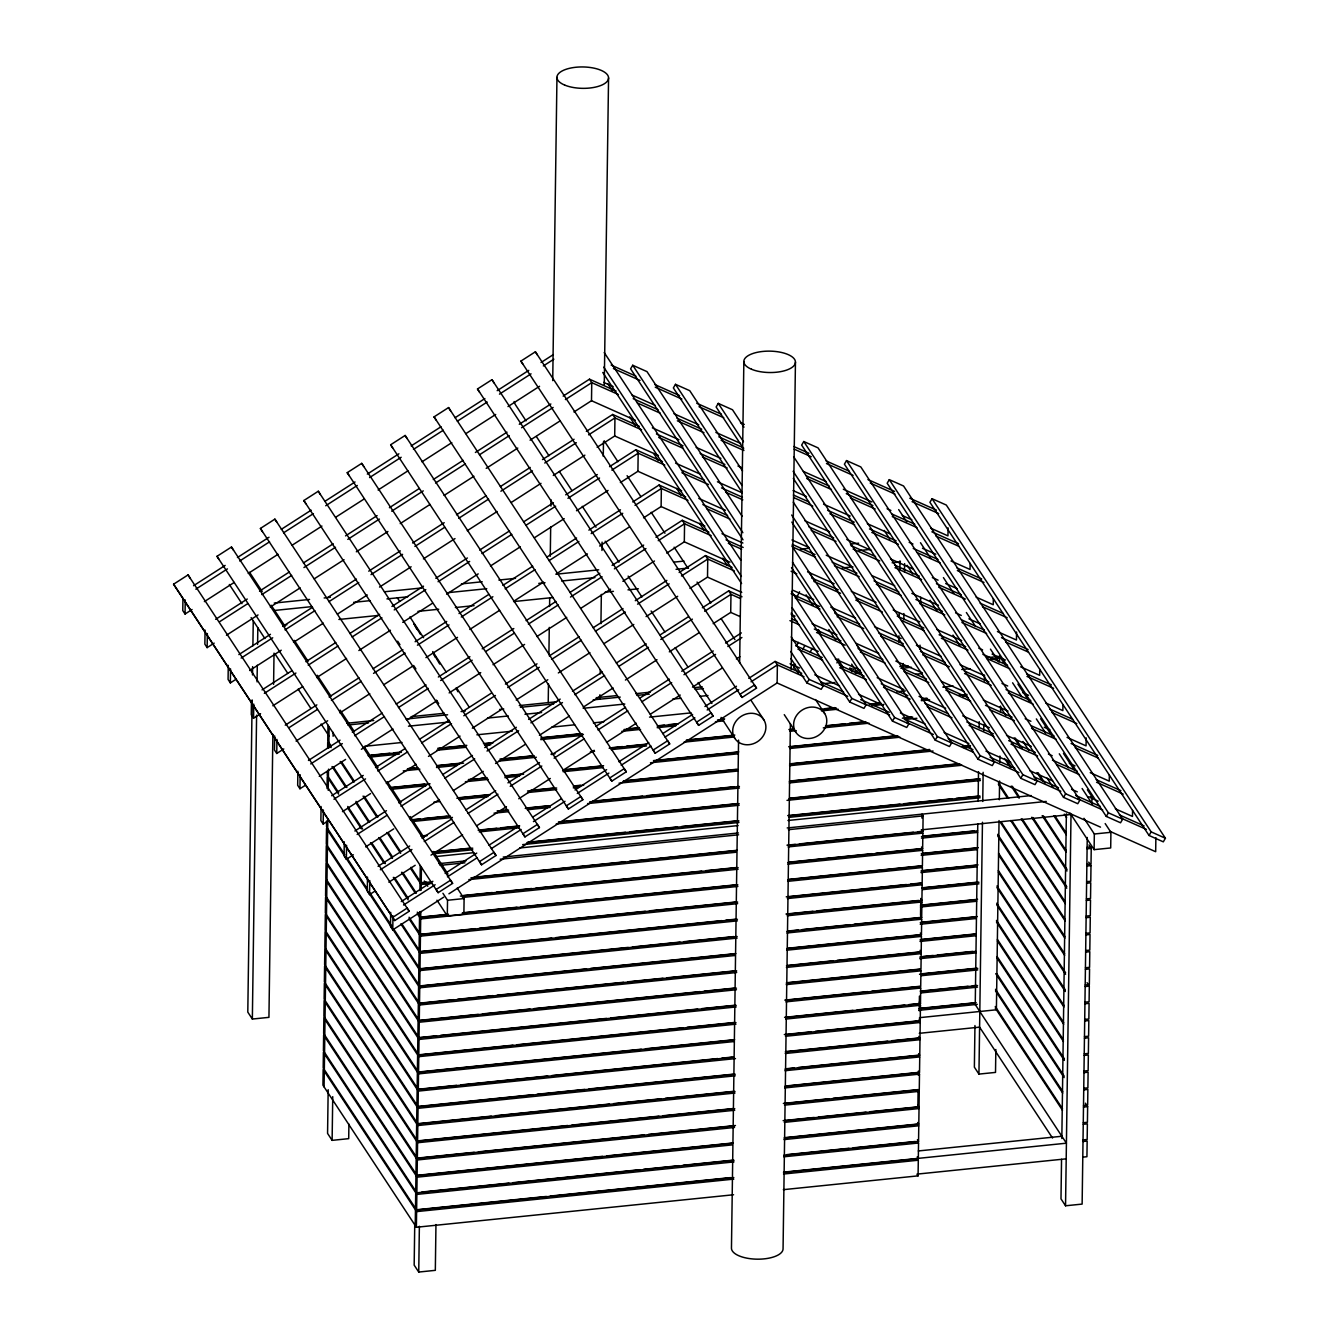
<?xml version="1.0" encoding="UTF-8"?>
<svg xmlns="http://www.w3.org/2000/svg" width="1339" height="1339" viewBox="0 0 1339 1339"><rect width="100%" height="100%" fill="white"/><g stroke="black" fill="none" stroke-linecap="round" stroke-linejoin="round"><path stroke-width="1.5" d="M182.941 598.5L182.774 610.551L185.05 614.015L192.08 609.513M185.05 614.015L185.251 599.956M205.068 630.1L204.867 644.159L207.143 647.624L214.173 643.122M207.143 647.624L207.344 633.565M228.266 665.383L228.082 679.442L230.358 682.907L235.614 679.526M230.358 682.907L230.542 668.847M251.464 700.665L251.28 714.725L253.556 718.189L260.569 713.67M252.15 699.929L247.799 1012.117L252.351 1019.046L268.938 1017.355L272.888 734.308M252.502 674.956L252.619 666.638M252.904 645.816L253.255 620.844M253.556 718.189L253.757 704.13M252.351 1019.046L256.603 715.193M257.071 681.886L257.289 665.232M257.59 644.427L257.824 627.773M273.591 684.346L274.026 653.131M274.679 735.948L274.478 750.007L276.755 753.472L283.784 748.953M276.755 753.472L276.955 739.413M297.877 771.231L297.676 785.29L299.953 788.755L305.225 785.374M299.953 788.755L300.154 774.695M321.075 806.513L320.875 820.556L323.168 824.037L328.423 820.64M323.168 824.037L323.352 809.978M326.632 821.041L326.549 826.916L344.776 854.65M327.084 788.571L327.235 776.838L338.633 794.161M327.319 771.364L327.268 775.264L338.667 792.604M327.637 748.267L327.72 742.409L331.135 747.597M327.971 725.186L327.754 740.835L331.168 746.041M324.071 1086.9L324.289 1071.233M324.323 1069.677L324.54 1054.027M324.557 1052.454L324.774 1036.804M324.791 1035.248L325.009 1019.598M325.042 1018.025L325.26 1002.375M325.277 1000.819L325.494 985.169M325.528 983.596L325.745 967.946M325.762 966.373L325.98 950.723M325.996 949.167L326.214 933.517M326.247 931.944L326.465 916.294M326.482 914.738L326.699 899.088M326.716 897.515L326.934 881.865M326.967 880.292L327.185 864.643M327.201 863.086L327.419 847.436M327.436 845.863L327.653 830.213M327.687 828.657L327.787 820.824M328.222 790.311L328.39 778.562M328.406 777.005L328.507 769.172M328.808 748.049L328.858 744.133M328.892 742.576L329.109 726.926M328.172 1089.712L327.57 1133.413L332.122 1140.359L348.709 1138.652L348.91 1124.091M333.11 736.283L333.16 732.366M332.122 1140.359L332.742 1096.641M344.274 841.796L344.09 855.839L346.366 859.303L353.379 854.801M346.366 859.303L346.567 845.26M367.489 877.062L367.288 891.121L369.564 894.586L374.836 891.205M369.564 894.586L369.765 880.543M390.687 912.344L390.486 926.404L392.762 929.869L443.661 897.18M392.762 929.869L392.963 915.809M414.755 1223.495L414.169 1265.121L418.739 1272.05L435.326 1270.343L435.962 1224.566M415.241 1225.52L415.458 1209.87L546.429 1196.447M415.492 1208.314L415.709 1192.647M415.726 1191.091L415.944 1175.441L602.517 1156.327M415.96 1173.868L416.178 1158.218L474.224 1152.276M416.211 1156.662L416.429 1141.012L567.769 1125.496M416.446 1139.439L416.663 1123.789L491.296 1116.14M416.68 1122.233L416.898 1106.566L533.006 1094.683M416.931 1105.01L417.149 1089.36L456.532 1085.326M417.165 1087.787L417.383 1072.137L641.281 1049.207M417.4 1070.581L417.634 1054.931L512.988 1045.156M417.651 1053.358L417.868 1037.708L436.531 1035.8M417.885 1036.152L418.103 1020.502L478.224 1014.343M418.136 1018.929L418.354 1003.279L453.586 999.664M418.371 1001.706L418.588 986.056L586.515 968.867M418.605 984.5L418.822 968.85L628.209 947.393M418.856 967.277L419.074 951.627L551.752 938.036M419.09 950.071L419.308 934.421L475.278 928.68M419.325 932.848L419.542 917.198L448.565 914.219M419.576 915.625L419.626 911.725M419.927 890.586L420.028 882.769L426.254 882.133M420.044 881.196L420.279 865.546M416.379 1227.26L416.596 1211.611L323.151 1069.51L322.933 1085.159L416.379 1227.26L733.571 1194.756M416.63 1210.038L416.847 1194.388L323.402 1052.287L323.184 1067.936L416.63 1210.038L733.805 1177.55M416.864 1192.815L417.082 1177.165L323.636 1035.08L323.419 1050.73L416.864 1192.815L734.057 1160.327M417.099 1175.609L417.316 1159.959L323.871 1017.858L323.653 1033.507L417.099 1175.609L732.215 1143.322M417.35 1158.386L417.567 1142.736L324.122 1000.651L323.904 1016.301L417.35 1158.386L734.525 1125.898M417.584 1141.179L417.801 1125.53L324.356 983.429L324.138 999.078L417.584 1141.179L734.776 1108.675M417.818 1123.957L418.053 1108.307L324.59 966.206L324.373 981.855L417.818 1123.957L735.011 1091.469M418.069 1106.75L418.287 1091.084L324.841 949L324.624 964.649L418.069 1106.75L735.245 1074.246M418.304 1089.528L418.521 1073.878L325.076 931.777L324.858 947.426L418.304 1089.528L733.421 1057.241M418.555 1072.305L418.772 1056.655L325.327 914.57L325.109 930.22L418.555 1072.305L733.655 1040.035M418.789 1055.099L419.007 1039.449L325.561 897.348L325.344 912.997L418.789 1055.099L735.981 1022.611M419.023 1037.876L419.241 1022.226L325.795 880.125L325.578 895.791L419.023 1037.876L736.216 1005.388M419.274 1020.669L419.492 1005.003L326.047 862.919L325.829 878.568L419.274 1020.669L736.45 988.165M419.509 1003.447L419.726 987.797L326.281 845.696L326.063 861.345L419.509 1003.447L736.701 970.959M419.743 986.224L419.961 970.574L326.515 828.49L326.298 844.139L419.743 986.224L734.86 953.954M737.17 936.53L419.994 969.018L420.212 953.368L400.83 923.91M737.421 919.307L420.228 951.795L420.446 936.145L409.048 918.822M737.655 902.084L420.463 934.589L420.697 918.922L417.266 913.734M447.661 914.604L420.714 917.366L420.797 911.491M421.082 890.368L421.166 884.493L410.906 868.911M431.56 881.865L421.199 882.937L421.417 867.287M418.739 1272.05L419.375 1226.256M457.218 888.092L464.097 898.553L463.88 914.202L447.293 915.909L447.527 900.26L442.924 893.28M548.22 702.657L548.488 683.844M548.906 654.57L549.275 627.388M549.576 606.467L549.693 598.115M550.279 556.288L550.68 527.014M550.965 506.092L551.065 499.832M552.722 380.627L556.957 77.428M573.962 411.994L591.503 400.712L591.754 382.653L589.478 379.188L563.15 396.093M599.889 698.941L599.939 694.757M600.24 673.852L600.29 669.667M600.943 623.656L601.345 594.382M601.964 550.48L602.081 542.111M603.27 456.365L603.471 441.736M604.257 385.281L608.559 77.88M597.161 447.276L614.701 435.995L614.952 417.935L612.676 414.471L586.348 431.376M620.359 482.559L637.916 471.278L638.167 453.218L635.874 449.737L609.563 466.658M643.557 517.842L661.115 506.56L661.366 488.484L659.089 485.019L632.761 501.941M666.755 553.124L684.313 541.843L684.564 523.767L682.287 520.302L655.959 537.224M689.97 588.407L707.511 577.126L707.762 559.049L705.486 555.585L679.158 572.506M713.168 623.673L730.709 612.408L730.977 594.332L728.684 590.867L702.372 607.772M738.559 740.099L731.462 1248.233A25.809 10.695 0.8 0 0 757.439 1259.179A25.809 10.695 0.8 0 0 783.064 1248.701L790.395 723.83M739.647 662.738L743.848 361.614M448.933 893.799L777.122 682.974L777.373 664.897L775.097 661.433L748.769 678.337M791.165 669.467L795.45 362.066M898.854 642L898.938 635.757M899.205 617.028L899.256 612.86M899.875 569.159L899.975 560.84M903.139 667.659L903.206 663.508M903.808 619.79L903.909 613.547M904.478 571.92L904.595 563.602M919.96 649.315L920.027 645.147M920.596 603.538L920.696 597.278M917.885 1106.483L918.119 1089.611L833.126 1098.315M918.32 1075.267L918.37 1071.116M919.224 1010.794L919.424 996.099M920.546 915.089L920.78 898.452M921.901 818.079L921.968 814.162L923.107 815.886L922.889 831.536L788.135 845.344M783.332 1189.668L918.069 1175.86L918.303 1160.21L917.148 1158.486M783.566 1172.445L918.32 1158.653L918.537 1143.004L917.399 1141.263M783.8 1155.239L918.554 1141.431L918.772 1125.781L917.633 1124.04L784.955 1137.631M784.051 1138.016L918.805 1124.208L919.023 1108.558L917.885 1106.834L870.199 1111.721M784.286 1120.81L919.039 1107.002L919.257 1091.352L918.119 1089.611M785.675 1085.996L918.353 1072.405L919.491 1074.129L919.274 1089.779L784.52 1103.587M798.362 1067.501L918.604 1055.182L919.742 1056.923L919.525 1072.572L784.771 1086.364M785.005 1069.158L919.759 1055.35L919.977 1039.7L918.839 1037.959L891.891 1040.721M785.24 1051.935L919.993 1038.143L920.211 1022.477L919.073 1020.753M785.491 1034.729L920.244 1020.921L920.462 1005.271L919.324 1003.53L908.947 1004.601M785.725 1017.506L920.479 1003.698L920.696 988.048L919.558 986.324L871.873 991.211M787.114 982.692L919.793 969.101L920.931 970.842L920.713 986.492L785.976 1000.283M837.109 960.381L920.044 951.895L921.182 953.619L920.964 969.269L786.211 983.077M786.445 965.854L921.199 952.062L921.416 936.396L920.278 934.672L787.6 948.263M786.696 948.648L921.45 934.84L921.667 919.19L920.529 917.449L854.182 924.245M786.93 931.425L921.684 917.617L921.901 901.967L920.763 900.243M787.165 914.202L921.918 900.411L922.136 884.761L920.998 883.02L910.637 884.091M788.571 879.405L921.249 865.814L922.387 867.538L922.169 883.188L787.416 896.996M875.873 853.261L921.483 848.591L922.621 850.315L922.404 865.982L787.65 879.773M787.884 862.567L922.638 848.759L922.856 833.109L921.717 831.368L917.583 831.804M948.062 527.834L947.962 535.868L930.839 528.236M970.139 563.451L970.055 569.477L951.025 560.991M974.959 1025.54L974.374 1067.166L978.943 1074.096L995.513 1072.405L995.848 1049.508M975.244 1004.735L977.771 823.652M978.106 800.772L978.508 771.632M979.11 727.914L979.194 721.671M978.943 1074.096L982.458 822.263M982.742 801.458L983.144 772.318M983.73 730.692L983.814 724.449M984.433 680.865L984.516 674.99M993.337 598.734L993.253 604.759L976.131 597.127M999.597 660.294L999.647 656.378L987.178 657.667M996.4 1009.957L999.045 820.573M999.329 799.751L999.597 781.022M999.848 762.293L999.932 756.05M1000.551 712.348L1000.635 706.105M1016.569 632.008L1016.452 640.042L997.438 631.556M1039.75 669.299L1039.667 675.325L1020.636 666.839M1062.948 704.582L1062.865 710.607L1045.742 702.975M1061.542 1159.323L1060.99 1198.857L1065.543 1205.786L1082.13 1204.096L1087.251 837.478M1061.827 1138.501L1066.363 813.827M1065.543 1205.786L1071.016 814.514L921.249 829.862M1086.18 737.856L1086.063 745.873L1067.049 737.404M1085.36 1103.169L1087.636 1106.633L1087.419 1122.283L1083.268 1122.718M1087.034 982.659L1089.31 986.123L1089.092 1001.773L1084.941 1002.191M1088.724 862.149L1091 865.613L1090.783 881.263L1086.632 881.681M1088.958 844.926L1091.235 848.39L1091.017 864.04L1086.866 864.475M1091.871 802.613L1091.955 796.738L1087.402 789.809M1105.177 823.585L1110.918 832.306L1110.701 847.955L1094.114 849.646L1094.331 833.996L1084.004 818.296M1109.345 775.13L1109.261 781.156L1090.247 772.687M1132.56 810.413L1132.476 816.439L1115.354 808.806M1155.875 837.662L1155.674 851.721L1110.014 831.368M796.755 597.378L799.55 591.771M796.471 646.151L798.329 642.419M793.575 668.01L795.433 664.278M802.898 649.348L804.756 645.616M810.313 651.993L812.17 648.26M836.925 662.922L838.783 659.19M742.208 516.402L646.988 371.623L632.728 365.262L630.602 368.861L743.028 539.818M742.509 470.926L689.752 390.687L675.492 384.326L673.366 387.925L742.208 492.601M743.982 427.191L732.5 409.751L718.256 403.39L716.131 406.989L743.664 448.85M803.768 441.519L801.659 445.117L1020.77 778.294L1035.014 784.654L1037.139 781.055L818.029 447.862L803.768 441.519L1022.879 774.695L1037.139 781.055M846.533 460.583L844.407 464.181L1063.534 797.358L1077.778 803.718L1079.904 800.119L860.793 466.926L846.533 460.583L1065.643 793.759L1079.904 800.119M889.297 479.647L887.171 483.245L1106.282 816.422L1120.542 822.782L1122.668 819.183L903.557 485.99L889.297 479.647L1108.407 812.823L1122.668 819.183M791.215 636.895L823.334 685.735L821.209 689.334L806.965 682.99L809.074 679.392L790.73 651.474M932.061 498.711L929.936 502.309L1149.046 835.486L1163.306 841.846L1165.415 838.247L946.305 505.054L932.061 498.711L1151.172 831.887L1165.415 838.247M791.533 591.42L866.099 704.799L863.973 708.398L849.729 702.054L851.838 698.439L792.186 607.739M791.851 545.927L908.863 723.863L906.737 727.462L892.477 721.118L894.603 717.503L792.504 562.263M793.307 502.192L951.611 742.927L949.502 746.526L935.241 740.166L937.367 736.567L791.667 515.03M793.625 456.716L994.375 761.991L992.266 765.59L978.006 759.23L980.131 755.631L793.14 471.295M1020.77 778.294L1022.879 774.695M1063.534 797.358L1065.643 793.759M1106.282 816.422L1108.407 812.823M1149.046 835.486L1151.172 831.887M173.585 584.206L188.046 574.916L409.182 911.273L394.72 920.562L173.585 584.206L394.72 920.562M217.002 556.321L231.463 547.032L452.599 883.389L438.138 892.678L217.002 556.321L219.027 559.501M260.419 528.436L274.88 519.13L496.016 855.487L481.555 864.793L260.419 528.436L262.444 531.616M303.836 500.535L318.297 491.246L539.433 827.602L524.972 836.892L303.836 500.535L305.861 503.715M347.236 472.65L361.714 463.361L582.85 799.718L568.389 809.007L347.236 472.65L349.278 475.83M390.653 444.766L405.131 435.46L626.267 771.816L611.806 781.122L390.653 444.766L392.678 447.946M434.07 416.864L448.548 407.575L669.684 743.932L655.206 753.221L434.07 416.864L436.096 420.044M477.487 388.98L491.965 379.69L713.101 716.047L698.623 725.336L477.487 388.98L479.513 392.16M520.904 361.095L535.382 351.789L756.518 688.146L742.04 697.452L520.904 361.095L522.93 364.275M193.552 585.712L225.153 565.426M237.438 557.526L269.022 537.24M281.307 529.34L311.15 510.176M325.176 501.154L355.019 481.99M367.304 474.106L398.888 453.804M411.173 445.92L441.016 426.756M455.059 417.735L484.885 398.57M497.171 390.67L528.771 370.384M541.056 362.484L553.342 354.601M195.829 589.177L227.429 568.891M239.714 560.991L269.541 541.826M283.583 532.805L313.426 513.64M325.712 505.757L357.295 485.454M369.581 477.571L401.181 457.269M413.466 449.385L443.293 430.221M457.335 421.199L487.178 402.035M499.464 394.135L531.047 373.849M543.333 365.949L553.861 359.187M204.365 601.613L234.191 582.448M248.234 573.427L278.077 554.262M292.103 545.241L321.946 526.076M335.989 517.055L364.074 499.029M378.1 490.007L407.943 470.843M421.986 461.821L451.812 442.657M465.855 433.635L495.698 414.471M507.983 406.571L539.567 386.285M215.663 619.321L247.246 599.035M259.532 591.135L289.375 571.971M303.401 562.949L333.244 543.785M345.529 535.885L377.113 515.599M389.398 507.715L419.241 488.534M433.284 479.529L463.11 460.348M475.395 452.465L506.996 432.162M519.281 424.279L550.865 403.993M219.696 621.664L247.765 603.621M261.808 594.6L291.651 575.435M303.936 567.552L335.52 547.249M347.805 539.366L379.406 519.063M391.691 511.18L423.275 490.877M435.56 482.994L465.403 463.83M479.429 454.808L509.272 435.644M521.557 427.744L553.141 407.458M565.426 399.558L591.754 382.653L618.384 394.52M226.458 635.222L258.042 614.936M270.327 607.036L300.17 587.871M314.213 578.85L344.039 559.685M356.325 551.802L387.925 531.499M400.21 523.616L430.037 504.435M444.079 495.43L473.922 476.249M486.208 468.365L517.791 448.063M530.077 440.18L559.92 421.015M238.861 654.604L270.445 634.301M282.73 626.418L312.573 607.253M326.616 598.232L356.442 579.067M368.727 571.167L400.328 550.881M412.613 542.981L444.197 522.695M456.482 514.795L486.325 495.631M500.351 486.609L530.194 467.445M542.479 459.562L574.063 439.259M241.137 658.068L272.721 637.782M285.006 629.882L314.849 610.718M328.892 601.696L358.718 582.532M371.003 574.632L402.604 554.346M414.889 546.446L444.715 527.281M458.758 518.277L488.601 499.096M500.886 491.212L532.47 470.91M544.755 463.026L576.356 442.724M588.641 434.84L614.952 417.935L641.599 429.802M249.657 670.504L281.257 650.202M293.542 642.318L323.368 623.154M337.411 614.132L367.254 594.968M379.54 587.068L411.123 566.782M423.409 558.882L454.992 538.596M467.278 530.696L497.12 511.531M511.163 502.527L540.989 483.346M553.275 475.462L584.875 455.16M262.059 689.886L291.902 670.722M305.928 661.7L335.771 642.536M349.814 633.514L379.64 614.35M391.925 606.45L423.526 586.164M435.811 578.264L467.395 557.978M479.68 550.078L509.523 530.913M523.566 521.892L553.392 502.728M565.677 494.844L597.278 474.542M264.335 693.351L295.936 673.048M308.221 665.165L338.047 646.001M352.09 636.979L381.933 617.815M394.218 609.914L425.802 589.629M438.087 581.729L469.671 561.443M481.956 553.543L511.799 534.378M525.842 525.357L555.668 506.192M567.954 498.309L599.554 478.006M611.839 470.123L638.167 453.218L664.797 465.085M272.855 705.787L302.698 686.622M316.74 677.601L346.567 658.437M358.852 650.536L390.452 630.251M402.738 622.35L432.564 603.186M446.607 594.165L478.207 573.879M490.492 565.979L520.319 546.814M534.361 537.793L564.204 518.628M576.49 510.745L608.073 490.442M285.257 725.169L316.858 704.866M329.143 696.983L358.969 677.819M373.012 668.797L402.855 649.633M415.14 641.732L446.724 621.447M459.009 613.547L488.852 594.382M502.878 585.361L532.721 566.196M546.764 557.175L576.59 538.01M588.875 530.127L620.476 509.824M289.291 727.495L317.376 709.469M331.419 700.448L361.245 681.283M373.531 673.383L405.131 653.097M417.417 645.197L449 624.911M461.286 617.011L492.886 596.725M505.171 588.825L534.997 569.661M549.04 560.639L578.883 541.475M591.168 533.591L622.752 513.289M635.037 505.406L661.366 488.484L687.995 500.368M296.07 741.07L327.653 720.767M339.939 712.884L369.782 693.719M383.808 684.698L413.651 665.533L415.893 668.931M425.936 657.633L457.52 637.347M469.805 629.447L499.648 610.283M513.691 601.261L543.517 582.097M555.802 574.213L587.403 553.911M599.688 546.027L629.514 526.863M308.455 760.452L340.056 740.149M352.341 732.266L382.167 713.101M396.21 704.08L426.053 684.915M438.338 677.015L469.922 656.729M482.207 648.829L513.808 628.543M526.093 620.643L555.919 601.479M569.962 592.457L599.805 573.293M612.09 565.409L643.674 545.107M310.748 763.916L342.332 743.614M354.617 735.73L384.46 716.566M398.486 707.544L428.329 688.38M440.615 680.48L472.198 660.194M486.241 651.172L514.327 633.129M528.369 624.108L558.196 604.943M570.481 597.06L602.081 576.758M614.367 568.874L645.95 548.572M658.236 540.688L684.564 523.767L711.193 535.65M319.268 776.352L345.596 759.431M361.379 749.288L392.98 729.002M407.023 719.98L436.849 700.816M449.134 692.916L480.734 672.63M493.02 664.73L524.603 644.444M536.889 636.544L566.732 617.379M580.758 608.358L610.601 589.193M622.886 581.31L654.47 561.008M331.67 795.734L363.254 775.432M375.539 767.548L405.382 748.367M419.425 739.362L449.251 720.198M463.294 711.176L491.38 693.133M505.406 684.112L537.006 663.826M549.291 655.926L579.118 636.761M593.16 627.74L623.003 608.576M635.289 600.692L666.872 580.39M333.947 799.199L365.53 778.896M377.816 771.013L407.659 751.849M421.701 742.827L451.528 723.663M463.813 715.762L495.413 695.477M507.699 687.577L539.282 667.291M551.568 659.391L581.411 640.226M595.453 631.205L625.28 612.04M637.565 604.157L669.149 583.854M681.434 575.971L707.762 559.049L734.391 570.933M342.466 811.635L370.552 793.592M386.335 783.449L416.178 764.284M428.463 756.384L460.047 736.099M472.332 728.198L502.175 709.034M516.218 700.012L547.802 679.727M558.33 672.948L589.93 652.662M603.973 643.641L633.799 624.476M646.084 616.593L677.685 596.29M354.868 831L386.452 810.714M398.737 802.814L428.58 783.65M442.623 774.645L472.449 755.464M484.735 747.58L516.335 727.278M528.62 719.394L560.204 699.092M572.489 691.209L602.332 672.044M616.375 663.023L646.201 643.858M660.244 634.837L688.33 616.794M357.145 834.482L386.988 815.3M401.014 806.296L430.857 787.114M444.899 778.11L474.726 758.928M487.011 751.045L518.611 730.759M530.897 722.859L562.48 702.573M574.766 694.673L604.609 675.509M618.651 666.487L648.478 647.323M660.763 639.423L692.363 619.137M704.649 611.254L730.977 594.332L740.484 598.566M365.664 846.901L393.75 828.874M409.55 818.732L439.376 799.55M453.419 790.546L483.262 771.364M495.547 763.481L525.373 744.317M539.416 735.295L569.259 716.131M583.302 707.109L613.128 687.945M625.413 680.045L657.014 659.759M669.299 651.859L699.125 632.694M378.067 866.283L409.667 845.997M421.952 838.097L451.779 818.932M465.821 809.911L495.664 790.746M507.95 782.863L539.533 762.561M551.819 754.677L583.402 734.375M595.688 726.491L625.531 707.327M639.573 698.305L669.4 679.141M681.685 671.241L713.285 650.955M725.571 643.055L741.354 632.912M380.343 869.747L411.943 849.462M424.229 841.562L454.055 822.397M468.098 813.392L497.941 794.211M510.226 786.328L541.81 766.025M554.095 758.142L583.938 738.977M597.981 729.956L627.807 710.791M641.85 701.77L671.693 682.605M683.978 674.705L715.562 654.42M727.847 646.519L741.89 637.515M388.862 882.183L415.19 865.279M430.991 855.136L462.574 834.833M476.617 825.812L506.46 806.647M518.745 798.764L550.329 778.461M562.614 770.578L594.215 750.275M606.5 742.392L636.326 723.227M650.369 714.206L680.212 695.041M692.497 687.141L722.324 667.977M736.366 658.955L739.881 656.713M401.265 901.565L432.865 881.28M445.151 873.379L476.734 853.094M489.02 845.194L518.863 826.029M532.905 817.008L560.974 798.981M575.017 789.96L606.617 769.657M618.903 761.774L648.729 742.609M662.772 733.588L692.614 714.423M704.9 706.523L736.483 686.238M403.558 905.03L435.142 884.744M447.427 876.844L477.253 857.68M491.296 848.658L521.139 829.494M533.424 821.61L565.008 801.308M577.293 793.424L608.894 773.122M621.179 765.239L651.005 746.074M665.048 737.053L694.891 717.888M707.176 709.988L738.76 689.702M751.045 681.802L777.373 664.897L804.003 676.764M392.695 917.399L407.156 908.093L409.182 911.273M274.227 603.069L309.577 599.454M324.138 597.964L330.382 597.311M384.46 591.771L421.902 587.938M461.419 583.888L482.224 581.762M498.861 580.055L515.498 578.348M557.091 574.096L598.7 569.828M673.567 562.162L683.978 561.091M800.454 549.174L808.773 548.321M850.365 544.052L858.684 543.199M274.629 610.433L312.054 606.6M353.663 602.332L370.3 600.625M386.938 598.918L407.742 596.792M447.259 592.742L486.777 588.691M538.78 583.369L545.023 582.733M561.66 581.026L594.934 577.611M676.061 569.309L688.531 568.037M859.086 550.563L869.496 549.492M282.73 625.229L286.881 624.794M338.884 619.472L378.401 615.421M417.919 611.371L438.723 609.245M455.36 607.538L474.073 605.63M513.59 601.579L553.124 597.529M605.111 592.206L613.429 591.353M627.991 589.863L638.402 588.792M842.231 567.92L852.625 566.849M892.142 562.798L900.461 561.945M346.684 723.278L373.715 720.499M411.14 716.666L444.414 713.252M461.051 711.561L465.219 711.126M519.281 705.586L556.706 701.753M596.223 697.703L617.011 695.577M635.74 693.669L650.285 692.163M693.953 687.694L702.272 686.84M860.324 670.655L852.006 671.509L849.696 668.027L853.412 669.349M899.841 666.604L908.16 665.751M347.822 725.002L368.61 722.876M406.002 719.043L447.594 714.775M499.598 709.452L503.782 709.034M520.386 707.327L553.693 703.912M593.194 699.862L620.242 697.1M636.862 695.393L649.348 694.121M695.108 689.434L703.427 688.581M855.27 673.032L861.496 672.379M900.98 668.345L911.424 667.274M990.391 659.173L1000.785 658.119M408.479 726.19L450.071 721.922M487.513 718.089L508.318 715.963M524.955 714.256L541.592 712.549M583.185 708.298L624.794 704.029M672.63 699.125L680.948 698.272M699.661 696.364L707.98 695.51M824.456 683.576L834.867 682.505M915.976 674.203L922.22 673.567M961.737 669.517L970.055 668.663M364.576 746.308L402.018 742.476M476.885 734.81L512.251 731.194M551.768 727.144L574.649 724.801M593.361 722.876L603.772 721.805M649.532 717.118L691.125 712.867M897.046 691.778L905.365 690.924M942.807 687.091L953.201 686.02M371.154 755.146L389.867 753.221M394.034 752.803L398.185 752.384M437.702 748.334L441.853 747.898M446.021 747.48L466.809 745.354M483.446 743.647L491.764 742.794M541.676 737.672L581.193 733.638M626.937 728.952L639.406 727.663M658.135 725.755L664.362 725.119M668.529 724.684L676.848 723.83M720.516 719.361L724.667 718.926M824.489 708.716L834.883 707.645M872.325 703.812L880.644 702.958M922.236 698.69L926.387 698.272M368.158 755.748L401.432 752.334M438.857 748.501L465.888 745.723M484.618 743.814L492.919 742.961M540.755 738.057L582.348 733.805M623.941 729.537L638.502 728.048M657.215 726.123L678.003 723.997M717.52 719.947L723.763 719.311M821.493 709.302L836.055 707.812M869.329 704.398L879.723 703.343M921.316 699.075L927.542 698.439M958.741 695.242L967.059 694.389M370.217 757.087L399.323 754.108M436.765 750.275L465.872 747.296M484.584 745.371L490.827 744.735M540.738 739.63L582.331 735.362M621.832 731.312L640.544 729.404M657.181 727.696L675.91 725.771M715.411 721.738L723.73 720.884M821.477 710.875L838.114 709.168M871.388 705.753L883.857 704.481M921.282 700.648L929.601 699.795M962.875 696.38L967.043 695.962M408.345 768.536L414.588 767.883M437.451 765.54L460.331 763.197M499.849 759.163L531.031 755.966M612.141 747.647L622.535 746.593M626.702 746.158L645.415 744.25M687.007 739.982L734.826 735.078M788.905 729.554L793.056 729.119M826.33 725.705L845.043 723.796M849.211 723.361L865.848 721.671M905.348 717.62L911.591 716.984M407.424 768.904L417.818 767.85M436.547 765.925L463.579 763.163M501.004 759.33L534.278 755.916M550.915 754.208L555.066 753.79M609.145 748.25L646.57 744.417M686.087 740.367L733.906 735.462M790.06 729.722L794.211 729.286M825.41 726.089L864.927 722.039M902.352 718.206L912.746 717.152M403.24 770.896L419.877 769.189M436.514 767.498L457.319 765.356M498.911 761.104L536.336 757.271M590.399 751.731L594.566 751.296M611.203 749.606L646.553 745.974M683.978 742.141L733.889 737.036M790.043 731.278L796.27 730.642M823.318 727.864L869.061 723.177M904.411 719.562L916.897 718.29M389.381 787.667L424.748 784.035M468.416 779.566L476.734 778.712M480.885 778.294L487.128 777.658M505.841 775.733L522.478 774.026M564.07 769.774L603.588 765.724M653.482 760.602L738.743 751.882M788.654 746.76L896.795 735.68M390.553 787.834L430.053 783.784M469.571 779.733L486.208 778.026M504.92 776.118L523.633 774.193M563.15 770.143L602.667 766.109M654.654 760.77L737.839 752.25M789.826 746.928L897.95 735.847M390.536 789.391L425.886 785.775M465.386 781.725L488.266 779.382M504.903 777.674L519.465 776.185M563.133 771.716L602.634 767.665M650.469 762.761L737.806 753.824M789.792 748.501L900.009 737.203M457.771 797.843L488.969 794.646M530.562 790.395L553.425 788.052M574.23 785.926L580.457 785.273M624.141 780.804L736.433 769.306M790.495 763.766L879.924 754.61M884.075 754.175L929.818 749.489M965.185 745.873L969.336 745.438M456.85 798.228L490.124 794.814M527.566 790.981L556.673 788.002M573.31 786.294L583.704 785.24M623.221 781.189L737.588 769.473M789.575 764.151L928.915 749.873M962.172 746.459L970.49 745.605M433.953 802.145L440.196 801.492M458.909 799.584L488.032 796.605M527.533 792.554L556.656 789.575M573.293 787.868L579.519 787.232M619.036 783.181L737.571 771.03M789.558 765.707L933.049 751.012M964.231 747.815L970.474 747.179M411.776 819.753L420.095 818.899M424.262 818.48L447.142 816.137M497.037 811.016L507.448 809.944M528.236 807.819L549.023 805.693M592.708 801.224L642.603 796.102M646.77 795.684L694.606 790.78M698.757 790.361L734.107 786.729M790.261 780.988L917.115 767.983M921.265 767.565L956.615 763.933M410.872 820.138L450.373 816.087M498.208 811.183L508.602 810.112M525.239 808.421L550.195 805.86M589.696 801.81L739.429 786.478M789.341 781.357L959.862 763.899M412.914 821.477L452.431 817.443M494.024 813.175L508.586 811.685M527.298 809.76L550.178 807.417M587.603 803.584L739.413 788.035M789.324 782.93L961.921 765.255M421.936 835.904L426.103 835.469M478.09 830.147L496.802 828.238M500.953 827.803L519.683 825.895M559.183 821.845L738.023 803.517M790.01 798.195L823.284 794.797M827.452 794.362L979.261 778.813M421.015 836.289L427.258 835.636M479.245 830.314L518.762 826.263M558.263 822.23L739.195 803.685M789.106 798.58L980.416 778.98M479.228 831.887L518.745 827.837M556.17 824.004L739.161 805.258M786.997 800.354L980.399 780.553M434.171 851.838L469.52 848.223M527.75 842.248L625.497 832.239M629.648 831.82L677.484 826.916M681.635 826.498L737.789 820.74M787.7 815.618L899.992 804.12M904.143 803.701L951.979 798.797M956.13 798.379L979.01 796.036M435.342 852.006L472.767 848.173M526.83 842.633L738.944 820.907M788.855 815.802L980.181 796.203M435.309 853.579L472.751 849.746M522.662 844.624L738.927 822.464M788.838 817.359L980.148 797.759M436.447 856.491L473.889 852.658M519.649 847.972L738.04 825.594M787.951 820.489L1031.315 795.567M438.924 863.638L465.955 860.877M503.196 857.06L738.442 832.958M787.215 827.954L1046.261 801.425M1087.804 797.174L1091.955 796.738M440.062 865.379L464.951 862.818M500.183 859.22L738.592 834.8M788.353 829.695L923.107 815.886M473.939 877.246L625.263 861.747M629.414 861.312L737.22 850.282M786.964 845.177L795.266 844.323M799.416 843.905L913.432 832.222M470.943 877.832L736.299 850.65M421.166 884.493L431.543 883.439M468.851 879.606L736.283 852.223M788.102 846.918L922.856 833.109M924.462 836.005L974.374 830.883M921.466 836.59L977.621 830.85M921.45 838.164L977.587 832.406M463.327 895.523L492.35 892.544M496.501 892.125L531.734 888.51M535.885 888.092L701.736 871.103M705.871 870.668L736.969 867.488M788.805 862.182L871.722 853.679M460.348 896.109L738.14 867.655M462.39 897.465L738.107 869.229M787.868 864.124L922.621 850.315M447.527 900.26L464.097 898.553M1094.331 833.996L1110.918 832.306M922.153 853.428L978.29 847.671M921.232 853.813L977.37 848.056M921.199 855.37L977.353 849.629M1087.117 847.252L1091.252 846.834M463.076 912.746L516.988 907.223M521.139 906.788L568.807 901.9M572.958 901.482L736.735 884.711M1087.084 848.826L1091.235 848.39M462.173 913.114L737.889 884.878M420.697 918.922L737.873 886.435M787.633 881.347L922.387 867.538M921.901 870.651L978.056 864.894M920.981 871.019L977.135 865.279M920.964 872.593L977.119 866.835M479.429 928.262L645.281 911.273M649.432 910.838L736.5 901.917M786.244 896.829L906.486 884.51M1086.85 866.032L1091 865.613M420.446 936.145L737.638 903.658M787.382 898.553L922.136 884.761M921.667 887.857L977.805 882.116M922.822 888.025L978.976 882.284M922.805 889.598L978.943 883.84M555.886 937.618L721.738 920.629M725.889 920.194L736.249 919.14M786.01 914.035L812.957 911.273M817.108 910.855L918.688 900.444M1086.615 883.255L1090.749 882.819L1090.532 898.469L1086.398 898.904M420.212 953.368L737.387 920.864M787.148 915.776L921.901 901.967M921.416 905.08L977.57 899.323M920.512 905.465L976.65 899.708M920.479 907.022L976.633 901.264M632.359 946.974L680.045 942.087M684.179 941.668L733.939 936.564M787.834 931.04L798.211 929.986M802.346 929.567L850.031 924.68M1086.364 900.461L1090.515 900.042L1090.297 915.692L1086.147 916.11M419.961 970.574L737.153 938.087M786.914 932.998L921.667 919.19M921.182 922.286L977.336 916.546M920.261 922.671L976.416 916.93M920.244 924.245L976.382 918.487M590.65 968.432L735.781 953.569M1086.13 917.684L1090.281 917.265L1090.063 932.915L1085.912 933.333M419.726 987.797L734.843 955.51M786.663 950.205L921.416 936.396M920.947 939.509L975.01 933.969M920.027 939.894L976.164 934.137M920.01 941.451L976.148 935.71M457.737 999.245L492.986 995.63M497.12 995.212L623.589 982.257M627.723 981.822L662.972 978.223M667.123 977.788L735.529 970.792M787.365 965.486L832.975 960.799M1085.896 934.907L1090.03 934.471L1089.812 950.121L1085.678 950.556M419.492 1005.003L736.668 972.516M786.428 967.428L921.182 953.619M922.789 956.515L933.183 955.443M937.333 955.025L972.683 951.393M919.776 957.1L975.93 951.36M919.759 958.674L975.913 952.916M482.375 1013.908L530.06 1009.02M534.194 1008.602L700.046 991.613M704.197 991.195L735.295 987.998M1085.644 952.113L1089.795 951.694L1089.578 967.344L1085.427 967.762M419.241 1022.226L736.433 989.739M786.194 984.634L920.931 970.842M920.462 973.938L976.616 968.197M919.542 974.323L977.771 968.365M921.6 975.679L977.755 969.921M440.665 1035.382L606.517 1018.393M610.668 1017.958L697.736 1009.037M701.887 1008.618L735.044 1005.221M784.805 1000.116L867.739 991.63M1085.41 969.336L1089.561 968.9L1089.343 984.55L1085.193 984.985M419.007 1039.449L736.199 1006.945M785.943 1001.857L920.696 988.048M920.228 991.161L968.047 986.257M972.214 985.839L976.365 985.404M921.383 991.329L977.537 985.571M921.366 992.885L977.503 987.144M517.139 1044.738L682.99 1027.749M687.125 1027.314L734.81 1022.427M784.57 1017.339L852.976 1010.326M857.127 1009.907L904.813 1005.02M1085.159 986.542L1089.31 986.123M418.772 1056.655L735.948 1024.168M785.708 1019.079L920.462 1005.271M919.977 1008.367L976.131 1002.626M919.056 1008.752L975.21 1002.995M919.039 1010.326L977.269 1004.35M919.491 1017.673L996.4 1009.79M645.431 1048.788L734.575 1039.65M784.319 1034.562L811.283 1031.8M815.418 1031.365L916.997 1020.971M1084.925 1003.765L1089.076 1003.346L1088.858 1018.996L1084.707 1019.414M418.521 1073.878L733.638 1041.591M785.474 1036.286L920.211 1022.477M919.274 1033.323L979.596 1027.147L1052.521 1138.05M460.683 1084.891L547.751 1075.987M551.902 1075.552L717.754 1058.563M721.888 1058.145L732.266 1057.074M786.16 1051.55L887.74 1041.156M1084.69 1020.971L1088.825 1020.552L1088.607 1036.202L1084.473 1036.637M418.287 1091.084L735.462 1058.597M785.223 1053.508L919.977 1039.7M537.14 1094.264L584.825 1089.377M588.976 1088.942L734.09 1074.079M785.926 1068.773L794.211 1067.919M1084.439 1038.194L1088.59 1037.775L1088.373 1053.425L1084.222 1053.843M418.053 1108.307L735.228 1075.82M784.989 1070.715L919.742 1056.923M495.447 1115.722L609.463 1104.039M613.613 1103.621L661.299 1098.733M665.433 1098.315L733.856 1091.302M1084.205 1055.417L1088.356 1054.981L1088.138 1070.631L1083.987 1071.066M417.801 1125.53L734.994 1093.026M784.738 1087.938L919.491 1074.129M571.904 1125.078L658.972 1116.157M663.123 1115.738L733.605 1108.508M783.365 1103.42L828.975 1098.75M1083.971 1072.623L1088.105 1072.204L1087.887 1087.854L1083.753 1088.272M417.567 1142.736L734.743 1110.249M784.503 1105.144L919.257 1091.352M478.374 1151.858L644.226 1134.869M648.377 1134.434L735.446 1125.513M783.131 1120.643L814.229 1117.446M818.363 1117.027L866.048 1112.14M1083.72 1089.846L1087.871 1089.41L1087.653 1105.077L1083.502 1105.495M417.316 1159.959L734.508 1127.471M784.269 1122.367L919.023 1108.558M606.667 1155.908L733.136 1142.954M1083.485 1107.052L1087.636 1106.633M417.082 1177.165L732.199 1144.895M784.018 1139.589L918.772 1125.781M421.919 1192.011L508.987 1183.107M513.138 1182.672L639.607 1169.717M643.741 1169.298L678.99 1165.683M683.141 1165.265L732.885 1160.16M786.796 1154.636L848.976 1148.276M853.127 1147.841L915.324 1141.481M1083.251 1124.275L1087.385 1123.856L1087.168 1139.506L1083.033 1139.924M416.847 1194.388L734.023 1161.901M783.784 1156.796L918.537 1143.004M918.336 1150.954L1061.86 1136.259M550.212 1196.062L730.575 1177.6M783.549 1172.161L1066.413 1143.188L975.244 1004.568M1083 1141.497L1087.151 1141.062L1086.933 1156.712L1082.782 1157.147M416.596 1211.611L733.789 1179.107M783.549 1174.018L918.303 1160.21M918.521 1173.968L1066.195 1158.838M611.136 365.078L635.858 376.108M654.888 384.594L679.609 395.608M696.732 403.24L721.47 414.27M740.484 422.739L744.283 424.446M793.742 446.49L808.974 453.268M826.079 460.901L848.909 471.077M867.94 479.563L894.569 491.43M909.784 498.225L936.413 510.092M613.413 368.543L640.042 380.427M655.256 387.205L681.886 399.072M699.008 406.705L723.746 417.735M794.127 449.117L811.25 456.75M826.464 463.528L853.094 475.395M870.216 483.028L894.937 494.058M912.06 501.69L938.689 513.557M603.655 382.385L613.162 386.62M632.175 395.105L655.005 405.282M674.036 413.751L698.757 424.781M715.88 432.413L740.618 443.443M803.383 471.428L826.213 481.605M843.336 489.237L871.873 501.958M887.088 508.736L890.887 510.427M902.302 515.515L911.809 519.766M589.478 379.188L616.107 391.055M633.23 398.687L657.968 409.717M676.982 418.186L701.72 429.216M718.825 436.849L743.563 447.879M806.329 475.864L829.159 486.04M846.281 493.673L872.911 505.539M891.941 514.025L914.771 524.202M931.894 531.834L958.523 543.701M637.414 403.006L660.244 413.182M677.367 420.814L703.996 432.681M721.118 440.313L743.932 450.49M806.714 478.475L831.435 489.505M850.466 497.974L875.187 509.004M892.31 516.636L917.048 527.666M936.061 536.136L958.891 546.312M591.503 400.712L635.255 420.228M652.378 427.861L679.007 439.728M696.129 447.36L720.867 458.39M737.973 466.022L741.789 467.713M793.14 490.61L806.463 496.551M823.585 504.184L850.215 516.051M867.337 523.683L890.167 533.859M909.181 542.345L912.98 544.036M922.504 548.27L935.81 554.212M612.676 414.471L639.306 426.338M656.428 433.97L683.057 445.837M700.18 453.469L724.918 464.499M793.391 495.028L808.605 501.807M827.636 510.293L854.265 522.16M869.48 528.938L896.126 540.822M913.231 548.454L937.97 559.468M956.983 567.954L981.721 578.984M658.704 437.435L683.442 448.465M702.456 456.934L727.194 467.964M793.776 497.639L812.79 506.125M829.912 513.758L854.65 524.788M871.773 532.42L898.402 544.287M917.416 552.756L940.246 562.932M957.368 570.565L983.998 582.448M614.701 435.995L658.453 455.511M675.576 463.143L700.314 474.157M717.436 481.789L742.157 492.819M804.94 520.804L829.661 531.834M846.784 539.466L871.505 550.48M890.535 558.966L913.365 569.142M932.379 577.628L938.087 580.172M945.702 583.553L957.117 588.641M635.874 449.737L662.52 461.62M681.534 470.089L704.364 480.266M721.487 487.898L742.409 497.238M808.99 526.913L833.712 537.943M850.834 545.576L875.572 556.589M894.586 565.075L919.324 576.105M936.446 583.737L961.168 594.75M980.198 603.236L1003.011 613.413M681.919 472.717L708.549 484.584M725.671 492.216L742.794 499.849M811.267 530.378L836.005 541.408M853.11 549.04L879.756 560.907M894.971 567.686L921.6 579.569M938.723 587.202L965.352 599.069M982.475 606.701L1007.196 617.731M637.916 471.278L681.668 490.794M698.774 498.426L725.42 510.293M791.985 539.968L809.107 547.601M826.23 555.233L852.859 567.1M871.89 575.586L894.72 585.762M911.842 593.395L938.472 605.261M955.594 612.894L961.302 615.438M968.9 618.836L980.315 623.924M659.089 485.019L685.719 496.903M702.841 504.535L727.562 515.548M792.236 544.387L815.066 554.564M832.188 562.196L856.927 573.226M874.032 580.858L898.77 591.871M915.893 599.504L942.522 611.387M961.536 619.857L984.366 630.033M1001.488 637.665L1028.118 649.549M707.025 508.837L729.839 519.013M792.621 546.998L815.451 557.175M834.465 565.661L859.203 576.691M876.325 584.323L901.047 595.336M920.077 603.822L944.798 614.852M961.921 622.484L986.642 633.498M1005.673 641.984L1028.503 652.16M661.115 506.56L704.866 526.06M721.989 533.692L742.911 543.031M807.584 571.853L834.214 583.737M851.336 591.369L876.074 602.383M893.18 610.015L919.826 621.899M936.932 629.531L961.67 640.544M978.792 648.176L982.592 649.884M992.099 654.118L1005.422 660.06M682.287 520.302L708.917 532.186M726.039 539.818L743.162 547.45M811.635 577.979L838.264 589.846M855.387 597.479L878.217 607.655M897.247 616.141L923.877 628.008M939.091 634.786L965.72 646.653M982.843 654.286L1007.581 665.316M1026.595 673.802L1051.333 684.815M728.316 543.283L741.639 549.208M791.098 571.268L796.805 573.812M813.911 581.444L840.557 593.311M855.772 600.09L882.401 611.973M901.432 620.442L924.245 630.619M941.367 638.251L967.997 650.135M987.027 658.604L1009.857 668.78M1026.98 676.413L1053.609 688.296M684.313 541.843L729.973 562.196M792.738 590.181L813.66 599.504M830.783 607.136L855.521 618.166M874.534 626.652L901.164 638.519M916.395 645.298L941.116 656.328M960.147 664.813L982.977 674.99M1001.99 683.459L1007.698 686.003M1022.912 692.799L1028.62 695.343M705.486 555.585L732.115 567.451M791.098 593.746L819.619 606.467M834.85 613.245L859.571 624.275M878.602 632.761L903.323 643.774M920.445 651.407L945.167 662.437M964.197 670.923L988.918 681.936M1006.041 689.568L1030.779 700.598M1049.793 709.084L1072.623 719.261M795.266 598.064L820.004 609.094M837.126 616.727L863.755 628.594M880.878 636.226L903.708 646.402M922.722 654.871L949.351 666.755M964.565 673.534L991.211 685.401M1008.317 693.033L1033.055 704.063M1052.069 712.549L1076.807 723.562M707.511 577.126L741.756 592.39M791.215 614.434L795.015 616.141M812.137 623.773L836.875 634.786M855.889 643.272L878.719 653.449M895.841 661.081L922.471 672.948M941.501 681.434L964.314 691.61M983.345 700.096L1008.066 711.109M1025.189 718.742L1030.896 721.286M1044.219 727.228L1049.927 729.772M728.684 590.867L742.007 596.809M791.466 618.852L797.174 621.396M814.296 629.029L840.925 640.896M858.048 648.528L882.769 659.558M901.8 668.044L926.521 679.057M943.644 686.689L968.382 697.719M985.504 705.352L1012.133 717.219M1031.147 725.705L1053.977 735.881M1071.1 743.513L1097.729 755.38M789.943 620.627L799.45 624.861M816.572 632.493L845.11 645.214M860.324 651.993L885.046 663.023M904.076 671.509L928.797 682.522M945.92 690.154L970.658 701.184M989.672 709.67L1014.41 720.683M1031.532 728.316L1056.253 739.346M1075.284 747.832L1098.114 758.008M730.709 612.408L740.233 616.643M791.583 639.54L818.229 651.423M835.335 659.039L860.073 670.069M877.196 677.701L903.825 689.568M919.039 696.364L945.669 708.231M962.791 715.863L989.421 727.73M1006.543 735.362L1031.281 746.392M1048.387 754.024L1052.203 755.715M1069.325 763.347L1075.033 765.891M795.651 645.649L822.28 657.533M839.402 665.165L864.124 676.178M881.246 683.811L907.875 695.694M924.998 703.326L947.828 713.503M966.842 721.972L993.488 733.856M1008.702 740.634L1035.332 752.501M1052.454 760.134L1077.175 771.164M1096.206 779.649L1120.927 790.663M797.927 649.114L822.648 660.144M839.771 667.776L866.4 679.643M883.522 687.275L910.152 699.159M927.274 706.791L952.012 717.804M969.135 725.437L993.856 736.467M1010.978 744.099L1037.608 755.966M1056.638 764.452L1079.452 774.628M1096.574 782.261L1123.203 794.127M790.06 663.793L799.567 668.044M814.798 674.823L839.52 685.853M858.55 694.322L883.271 705.352M900.394 712.984L925.115 724.014M944.146 732.483L968.867 743.513M985.989 751.146L1010.727 762.176M1029.741 770.645L1052.571 780.821M1071.602 789.307L1077.309 791.851M1090.616 797.793L1098.231 801.174M775.097 661.433L801.726 673.299M820.757 681.785L843.57 691.962M860.692 699.594L889.23 712.315M904.444 719.093L929.182 730.123M948.196 738.592L972.934 749.622M990.057 757.255L1014.778 768.285M1033.808 776.754L1058.53 787.784M1075.652 795.416L1100.373 806.446M1119.404 814.915L1144.125 825.945M821.125 684.396L847.754 696.28M864.877 703.912L889.615 714.926M906.721 722.558L933.367 734.442M950.472 742.074L973.302 752.25M992.333 760.719L1018.962 772.603M1034.177 779.382L1060.806 791.249M1077.928 798.881L1102.667 809.911M1121.68 818.38L1146.418 829.41M809.074 679.392L823.334 685.735M851.838 698.439L866.099 704.799M894.603 717.503L908.863 723.863M937.367 736.567L951.611 742.927M980.131 755.631L994.375 761.991M777.122 682.974L1100.507 827.134M999.647 656.378L1005.355 665.048M1017.891 684.112L1029.273 701.435M1040.671 718.758L1052.069 736.099M1063.467 753.422L1074.866 770.745M898.687 509.59L906.721 521.792M920.479 542.73L930.806 558.43M943.426 577.611L953.753 593.311M966.373 612.509L975.545 626.451M990.458 649.13L998.927 662.002M1012.602 682.806L1021.724 696.665M1036.353 718.909L1045.642 733.052M1059.283 753.807L1068.472 767.749M1082.113 788.504L1092.557 804.388M884.175 530.428L889.916 539.148M907.122 565.309L912.863 574.029M930.069 600.207L936.949 610.668M953 635.088L959.896 645.549M1000.049 706.607L1005.773 715.327M1022.979 741.488L1028.72 750.225M1047.081 778.126L1052.805 786.847M1070.012 813.024L1094.114 849.646M1015.313 738.09L1022.159 748.484M1038.11 772.737L1044.956 783.131M1014.159 737.923L1019.849 746.576M1036.955 772.57L1042.646 781.24M1064.304 814.162L1066.58 817.627M1054.965 815.953L1066.363 833.276M1053.81 815.786L1066.329 834.85M1006.861 760.385L1011.414 767.314M1043.332 815.836L1066.112 850.499M1004.568 758.477L1010.259 767.147M1042.16 815.669L1066.095 852.056M1012.317 786.261L1019.163 796.655M1032.838 817.46L1067.016 869.446M1011.163 786.093L1019.13 798.228M1031.666 817.292L1066.999 871.003M998.409 782.679L1008.652 798.278M1022.327 819.083L1066.781 886.652M998.375 784.252L1007.497 798.111M1021.172 818.916L1066.748 888.226M793.307 478.391L978.006 759.23M1011.832 820.69L1065.392 902.135M1010.677 820.522L1065.375 903.708M1001.338 822.313L1065.158 919.357M1000.183 822.146L1065.141 920.931M718.256 403.39L743.496 441.77M997.689 834.331L1064.923 936.58M791.851 522.126L935.241 740.166M997.655 835.904L1064.89 938.137M998.576 853.278L1064.672 953.786M998.559 854.851L1064.656 955.36M808.957 572.339L814.664 581.009M831.753 607.002L837.444 615.655M856.826 645.113L861.379 652.043M998.342 870.501L1065.576 972.733M998.325 872.057L1065.559 974.307M675.492 384.326L742.024 485.505M791.533 567.602L892.477 721.118M806.045 594.834L812.89 605.228M828.841 629.497L835.687 639.891M851.637 664.144L857.328 672.814M996.952 885.983L1065.342 989.956M996.936 887.556L1065.308 991.513M818.363 629.548L820.64 633.012M837.745 659.006L843.436 667.676M996.718 903.206L1063.953 1005.438M996.701 904.762L1063.936 1007.012M632.728 365.262L742.86 532.721M996.484 920.412L1063.718 1022.661M996.45 921.985L1063.702 1024.218M791.215 613.078L849.729 702.054M997.371 939.359L1063.467 1039.867M997.354 940.932L1063.451 1041.441M921.751 829.812L922.889 831.536M604.224 352.559L740.735 560.137M997.137 956.582L1064.371 1058.814M997.12 958.138L1064.354 1060.388M921.5 847.018L922.638 848.759M603.738 367.137L741.404 576.456M602.768 372.476L741.572 583.553M790.897 658.57L806.965 682.99M996.902 973.804L1064.137 1076.037M607.856 383.808L612.442 390.787M629.648 416.948L635.389 425.668M653.75 453.586L658.336 460.549M676.68 488.467L681.283 495.447M699.628 523.348L704.214 530.328M722.575 558.246L727.161 565.225M792.554 664.646L798.295 673.366M815.501 699.544L824.673 713.503A17.206 15.064 -33.3 0 1 809.978 738.442A17.206 15.064 -33.3 0 1 795.952 716.432A17.206 15.064 -33.3 0 1 824.673 713.503M995.731 973.637L1064.12 1077.594M995.513 989.287L1062.748 1091.519M995.496 990.843L1062.731 1093.076M995.279 1006.493L1062.513 1108.742M995.262 1008.066L1062.496 1110.299M920.78 898.67L921.918 900.411M920.546 915.893L921.684 917.617M604.157 440.765L617.915 461.704M627.087 475.663L640.862 496.602M651.189 512.301L664.947 533.223M674.136 547.182L687.895 568.121M697.067 582.063L710.842 603.002M721.169 618.702L734.927 639.64M784.252 714.641L795.734 732.082M920.295 933.099L921.45 934.84M920.06 950.322L921.199 952.062M751.162 700.548L763.782 719.729A17.206 15.064 -33.3 0 1 749.087 744.685A17.206 15.064 -33.3 0 1 735.044 722.675A17.206 15.064 -33.3 0 1 763.782 719.729M919.341 1001.974L920.479 1003.698M526.043 420.848L515.716 405.148A17.206 15.064 -33.3 0 1 514.109 401.533M536.37 436.547L548.99 455.729M559.317 471.428L571.937 490.626M582.264 506.326L596.022 527.248M605.195 541.207L618.969 562.146M628.142 576.105L641.917 597.027M651.089 610.986L664.847 631.924M675.174 647.624L687.794 666.805M698.121 682.505L711.896 703.444M721.068 717.403L734.826 738.325M919.106 1019.18L920.244 1020.921M918.855 1036.403L919.993 1038.143M918.621 1053.626L919.759 1055.35M917.901 1105.261L919.039 1107.002M917.65 1122.484L918.805 1124.208M917.416 1139.707L918.554 1141.431M917.182 1156.913L918.32 1158.653M916.93 1174.136L918.069 1175.86M397.365 597.847L399.658 601.311M409.901 616.911L423.576 637.715M432.698 651.574L446.372 672.362M456.632 687.961L469.169 707.025M397.666 641.197L399.943 644.662M436.414 700.113L438.69 703.578M249.59 572.356L262.193 591.537M271.198 605.228L285.14 626.434M294.329 640.377L308.087 661.315M317.259 675.274L331.034 696.196M340.206 710.155L354.4 731.73M364.292 746.794L378.067 767.732M387.239 781.675L401.014 802.613M410.186 816.572L423.961 837.494M433.133 851.453L448.046 874.133M229.337 584.474L241.957 603.655M251.129 617.614L264.904 638.552M275.231 654.252L287.835 673.433M298.162 689.133L310.782 708.314M321.109 724.014L329.143 736.232M424.363 881.012L427.794 886.251M436.983 900.21L447.293 915.909M341.428 761.64L353.948 780.687M364.208 796.287L377.883 817.091M388.143 832.674L400.679 851.738M410.939 867.337L421.199 882.937M340.257 761.473L353.931 782.261M363.053 796.119L376.728 816.924M386.988 832.507L400.662 853.311M333.21 766.711L346.885 787.516M355.99 801.375L369.664 822.163M379.925 837.762L392.461 856.826M402.721 872.425L416.396 893.213M332.039 766.544L345.713 787.349M355.973 802.948L368.51 821.995M378.77 837.595L392.444 858.399M401.549 872.258L415.224 893.046M347.772 806.463L362.584 828.992M371.706 842.85L385.381 863.638M394.503 877.514L408.177 898.302M417.299 912.16L420.714 917.366M347.755 808.02L361.43 828.824M370.552 842.683L384.226 863.471M393.331 877.346L408.161 899.875M409.081 917.248L420.463 934.589M402.001 924.077L420.228 951.795M347.052 858.115L367.572 889.297M369.849 892.762L391.507 925.684M393.783 929.166L419.994 969.018M756.518 688.146L754.493 684.982L740.015 694.272L742.04 697.452M535.382 351.789L537.408 354.969M713.101 716.047L711.076 712.867L696.598 722.156L698.623 725.336M491.965 379.69L493.991 382.854M669.684 743.932L667.659 740.752L653.181 750.058L655.206 753.221M448.548 407.575L450.574 410.755M626.267 771.816L624.242 768.653L609.764 777.942L611.806 781.122M405.131 435.46L407.156 438.64M582.85 799.718L580.825 796.538L566.364 805.827L568.389 809.007M361.714 463.361L363.739 466.524M539.433 827.602L537.408 824.422L522.946 833.728L524.972 836.892M318.297 491.246L320.322 494.426M496.016 855.487L493.991 852.324L479.529 861.613L481.555 864.793M274.88 519.13L276.905 522.31M452.599 883.389L450.574 880.208L436.112 889.498L438.138 892.678M231.463 547.032L233.488 550.195M188.046 574.916L190.071 578.097M456.013 688.095L457.938 691.778M439.711 664.06L433.384 653.332L435.158 657.131M420.513 634.485L414.019 623.874L416.914 629.397M751.53 369.246A25.809 10.695 0.8 0 0 794.613 364.827A25.809 10.695 0.8 0 0 762.812 351.437A25.809 10.695 0.8 0 0 751.53 369.246M564.64 85.06A25.809 10.695 0.8 0 0 607.722 80.641A25.809 10.695 0.8 0 0 575.921 67.251A25.809 10.695 0.8 0 0 564.64 85.06"/></g></svg>
